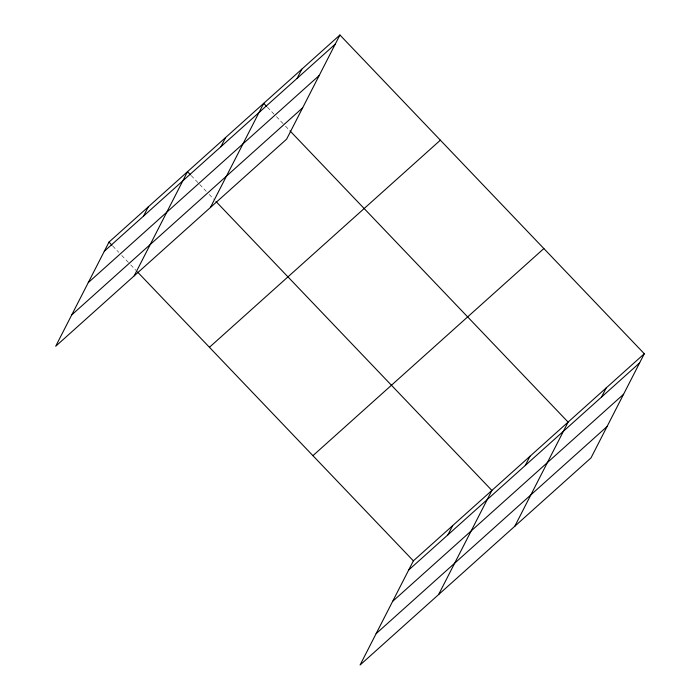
<?xml version="1.0" encoding="UTF-8"?>
<svg xmlns="http://www.w3.org/2000/svg" width="700" height="700" viewBox="0 0 700 700"><rect width="100%" height="100%" fill="white"/><g stroke="black" fill="none" stroke-linecap="round" stroke-linejoin="round"><path stroke-width="0.53" stroke-dasharray="3.5 2.62" d="M267.461 107.266L275.704 115.903M276.456 116.69L284.699 125.326M285.451 126.105L288.453 129.246M191.249 175.612L206.246 191.31M209.248 194.451L213.745 199.159M112.735 246.024L118.737 252.306M121.73 255.447L129.981 264.084M130.725 264.871L135.975 270.366"/><path stroke-width="1.05" d="M339.92 35L108.99 242.104L55.694 346.255L286.624 139.151L339.92 35L644.306 353.745L591.01 457.896L360.08 665L413.376 560.849L644.306 353.745M143.553 216.064L148.251 206.894M134.207 275.835L187.504 171.684L190.505 174.825M220.92 146.685L225.61 137.515M210.411 207.498L263.707 103.346L266.709 106.487M297.124 78.339L301.814 69.169M447.947 534.809L452.637 525.639M438.594 594.589L491.899 490.438L215.994 201.521M525.306 465.43L529.996 456.26M514.806 526.242L568.102 422.091L289.949 130.821M601.51 397.084L606.2 387.922M104.3 251.274L335.23 44.17M88.261 282.616L319.183 75.513M71.733 314.912L302.662 107.809M209.44 347.287L440.37 140.184M312.926 455.665L543.856 248.561M408.686 570.019L639.616 362.915M392.648 601.361L623.577 394.257M376.119 633.657L607.049 426.554M108.99 242.104L111.991 245.245M137.471 271.933L413.376 560.849"/></g></svg>
